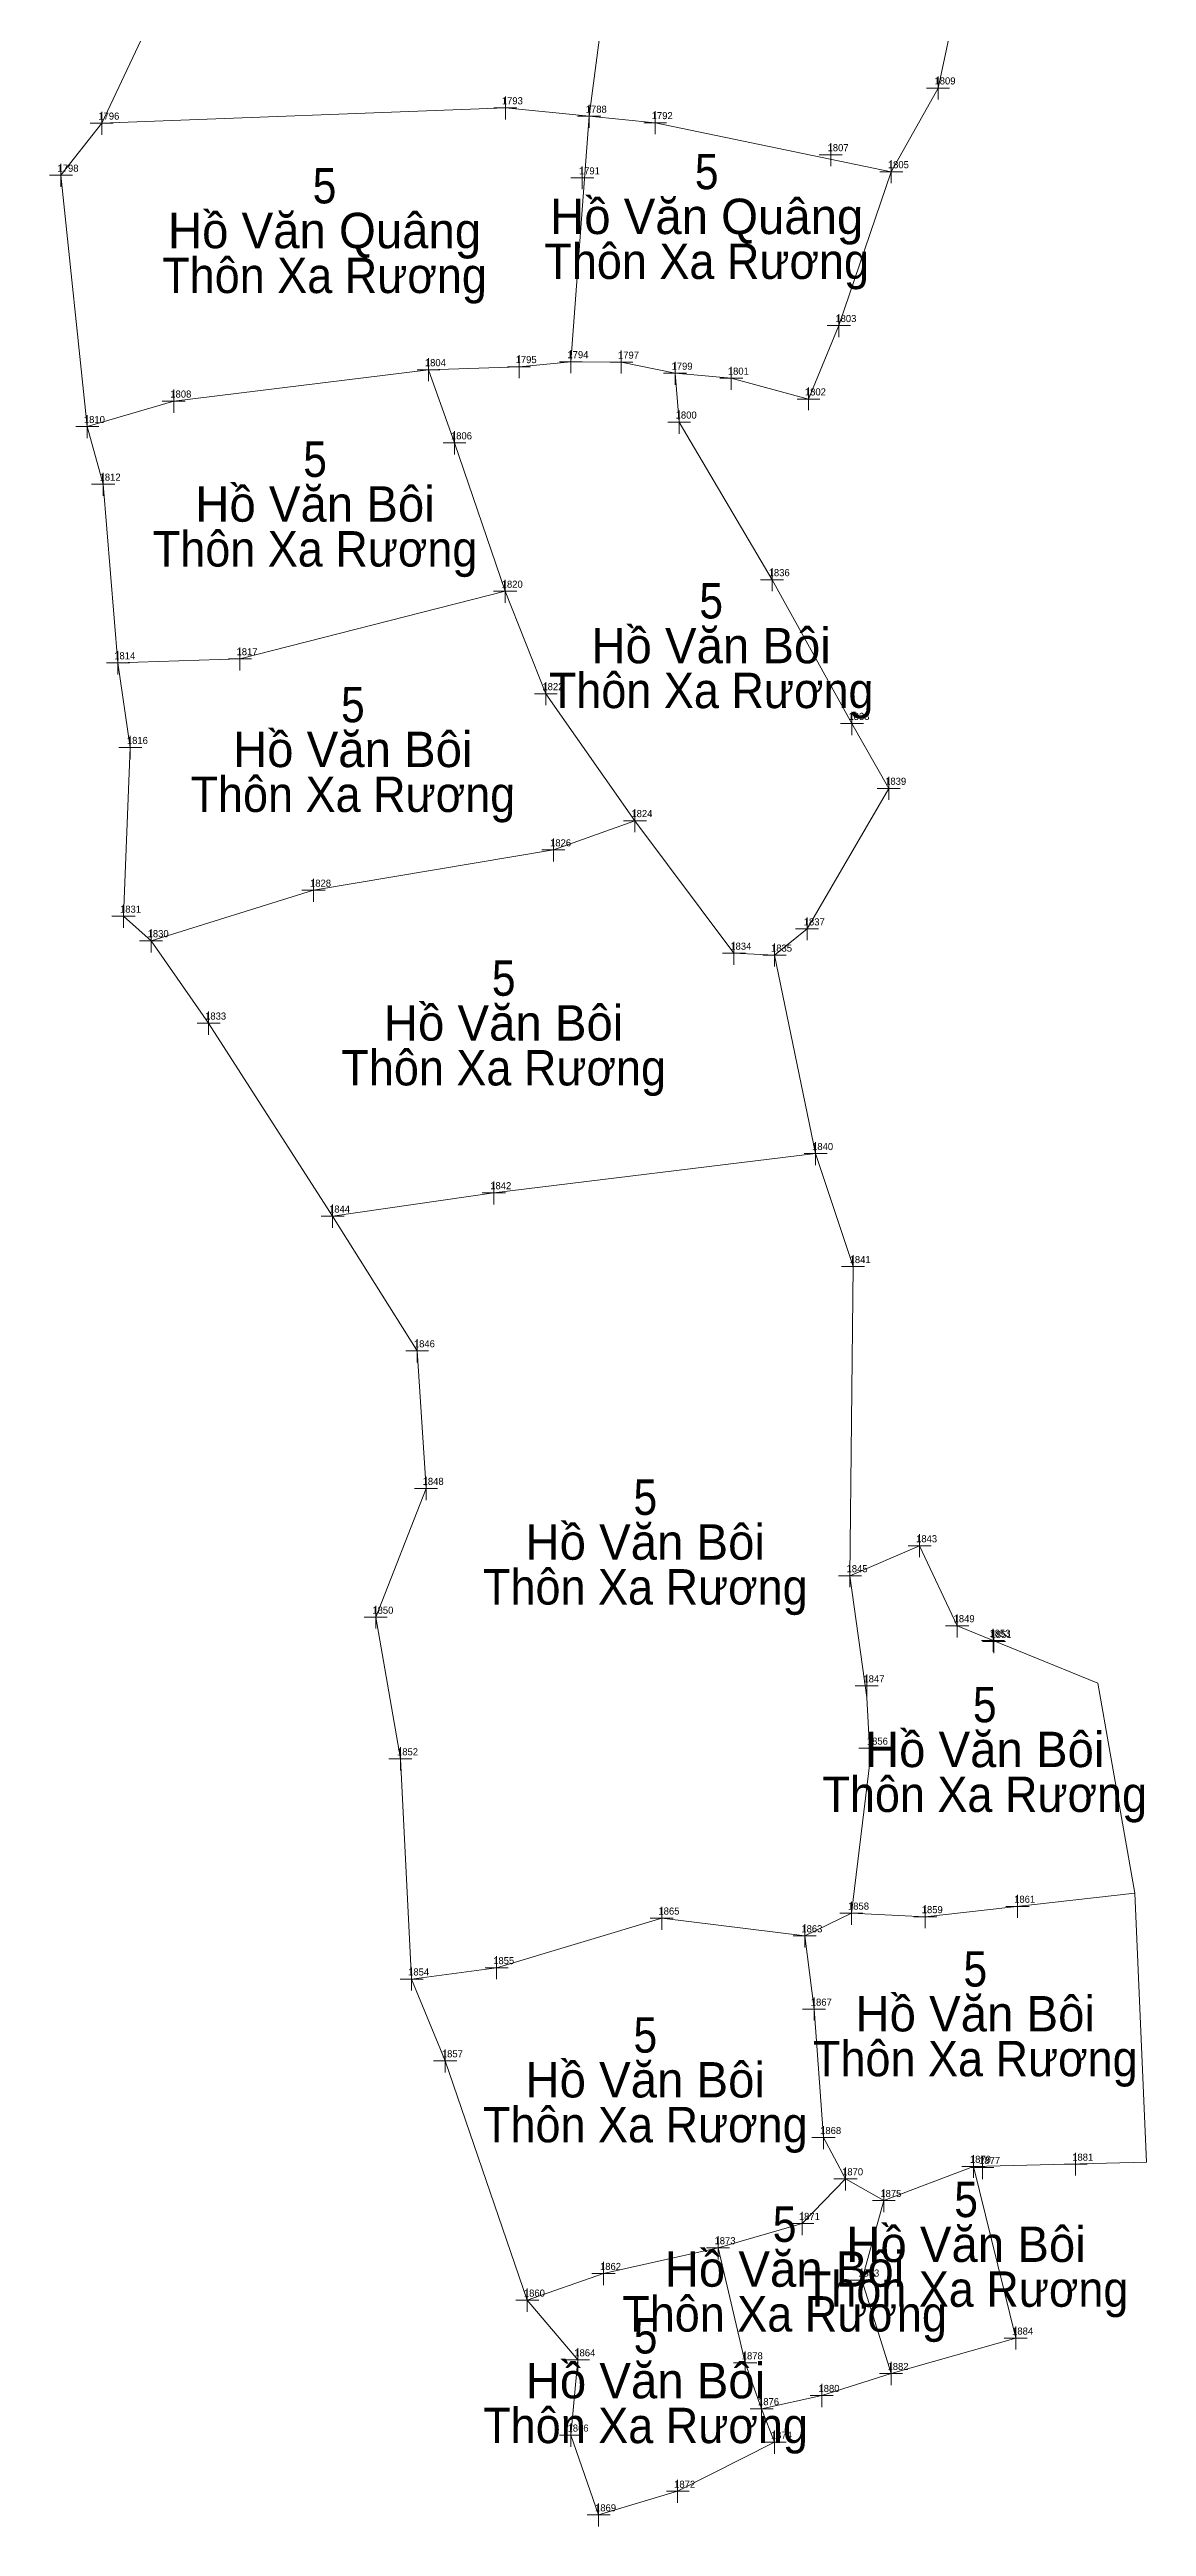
# Model space of a CAD drawing. Header units: metres. Extents: x 541800 to 543200, y 1841756 to 1843200.
# Drawn here: x 542407.1 to 542453.6, y 1842253.7 to 1842358.7 of the extents above; entities that cross this region are included whole.
import ezdxf
from ezdxf.enums import TextEntityAlignment as Align

# ---------------------------------------------------------------- set-up
doc = ezdxf.new("R2010")
doc.units = ezdxf.units.M
doc.header["$LTSCALE"] = 0.12
doc.layers.add('10', color=7, linetype='Continuous', lineweight=13)
doc.layers.add('11', color=7, linetype='Continuous', lineweight=13)
doc.layers.add('12', color=7, linetype='Continuous')
doc.layers.add('15', color=7, linetype='Continuous')

msp = doc.modelspace()

# ---------------------------------------------------------------- linework, layer by layer
at = {"layer": '10'}
for p, q in [((542423.17, 1842345.09), (542427.01, 1842345.22)), ((542439.57, 1842311.87), (542437.83, 1842320.28)), ((542451.53, 1842289.43), (542453.1, 1842280.53)), ((542453.59, 1842269.13), (542453.1, 1842280.53)), ((542448.05, 1842261.67), (542446.26, 1842268.95))]:
    msp.add_line(p, q, dxfattribs=at)
for points in [[(542409.33, 1842355.54), (542414.69, 1842366.9), (542428.3, 1842370.4), (542431.66, 1842370.13), (542431.5, 1842367.46), (542429.98, 1842355.83)], [(542431.66, 1842370.13), (542434.08, 1842370.18), (542436.52, 1842370.01), (542438.63, 1842369.43), (542446.88, 1842366.96), (542444.76, 1842357.03), (542442.78, 1842353.48)], [(542408.72, 1842342.68), (542407.6, 1842353.33), (542409.33, 1842355.54), (542426.43, 1842356.19), (542429.98, 1842355.83)], [(542433.62, 1842344.94), (542436, 1842344.73), (542439.27, 1842343.85), (542440.56, 1842346.96), (542442.78, 1842353.48), (542432.78, 1842355.56), (542429.98, 1842355.83), (542429.21, 1842345.43)], [(542437.73, 1842336.19), (542433.79, 1842342.87), (542433.62, 1842344.94), (542431.34, 1842345.41), (542429.21, 1842345.43), (542427.01, 1842345.22)], [(542431.92, 1842325.98), (542428.15, 1842331.36), (542426.42, 1842335.7), (542415.18, 1842332.84), (542410.01, 1842332.67), (542409.39, 1842340.24), (542408.72, 1842342.68), (542412.38, 1842343.76), (542423.17, 1842345.09), (542424.27, 1842341.99), (542426.42, 1842335.7)], [(542411.42, 1842320.89), (542418.3, 1842323.03), (542428.47, 1842324.74), (542431.92, 1842325.98), (542436.11, 1842320.36), (542437.83, 1842320.28), (542439.21, 1842321.39), (542442.67, 1842327.35), (542441.11, 1842330.1), (542437.73, 1842336.19)], [(542419.11, 1842309.22), (542413.86, 1842317.4), (542411.42, 1842320.89), (542410.25, 1842321.93), (542410.54, 1842329.08), (542410.01, 1842332.67)], [(542422.46, 1842276.89), (542421.99, 1842286.22), (542420.94, 1842292.22), (542423.07, 1842297.68), (542422.7, 1842303.51), (542419.11, 1842309.22), (542425.94, 1842310.21), (542439.57, 1842311.87), (542441.16, 1842307.08)], [(542441.09, 1842279.68), (542441.89, 1842286.18), (542441.74, 1842288.82), (542441.03, 1842293.98), (542441.16, 1842307.08)], [(542451.53, 1842289.43), (542445.57, 1842291.86), (542443.98, 1842295.25), (542441.03, 1842293.98)], [(542453.1, 1842280.53), (542444.22, 1842279.53), (542441.09, 1842279.68), (542439.12, 1842278.72)], [(542427.36, 1842263.28), (542423.88, 1842273.42), (542422.46, 1842276.89), (542426.06, 1842277.37), (542433.06, 1842279.47), (542439.12, 1842278.72)], [(542439.12, 1842278.72), (542439.51, 1842275.61), (542439.91, 1842270.17), (542440.84, 1842268.42), (542442.46, 1842267.5), (542446.26, 1842268.95), (542453.59, 1842269.13)], [(542435.44, 1842265.5), (542439.01, 1842266.53), (542440.84, 1842268.42)], [(542442.46, 1842267.5), (542441.53, 1842264.13), (542442.77, 1842260.17), (542448.05, 1842261.67)], [(542429.21, 1842257.56), (542429.5, 1842260.75), (542427.36, 1842263.28), (542430.59, 1842264.41), (542435.44, 1842265.5), (542436.59, 1842260.62), (542437.28, 1842258.68)], [(542429.21, 1842257.56), (542430.38, 1842254.18), (542433.73, 1842255.18), (542437.83, 1842257.26), (542437.28, 1842258.68), (542439.84, 1842259.24), (542442.77, 1842260.17)]]:
    msp.add_lwpolyline(points, dxfattribs=at)
at = {"layer": '11'}
for points in [[(542445.25, 1842357.03), (542444.76, 1842357.03), (542444.27, 1842357.03)], [(542445.25, 1842357.03), (542444.76, 1842357.03), (542444.27, 1842357.03)], [(542444.76, 1842357.52), (542444.76, 1842357.03), (542444.76, 1842356.54)], [(542444.76, 1842357.52), (542444.76, 1842357.03), (542444.76, 1842356.54)], [(542409.33, 1842356.02), (542409.33, 1842355.54), (542409.33, 1842355.05)], [(542409.33, 1842356.02), (542409.33, 1842355.54), (542409.33, 1842355.05)], [(542426.92, 1842356.19), (542426.43, 1842356.19), (542425.94, 1842356.19)], [(542426.92, 1842356.19), (542426.43, 1842356.19), (542425.94, 1842356.19)], [(542426.43, 1842356.67), (542426.43, 1842356.19), (542426.43, 1842355.7)], [(542426.43, 1842356.67), (542426.43, 1842356.19), (542426.43, 1842355.7)], [(542430.47, 1842355.83), (542429.98, 1842355.83), (542429.49, 1842355.83)], [(542430.47, 1842355.83), (542429.98, 1842355.83), (542429.49, 1842355.83)], [(542429.98, 1842356.32), (542429.98, 1842355.83), (542429.98, 1842355.34)], [(542429.98, 1842356.32), (542429.98, 1842355.83), (542429.98, 1842355.34)], [(542432.78, 1842356.05), (542432.78, 1842355.56), (542432.78, 1842355.07)], [(542432.78, 1842356.05), (542432.78, 1842355.56), (542432.78, 1842355.07)], [(542409.82, 1842355.54), (542409.33, 1842355.54), (542408.84, 1842355.54)], [(542409.82, 1842355.54), (542409.33, 1842355.54), (542408.84, 1842355.54)], [(542433.26, 1842355.56), (542432.78, 1842355.56), (542432.29, 1842355.56)], [(542433.26, 1842355.56), (542432.78, 1842355.56), (542432.29, 1842355.56)], [(542407.6, 1842353.81), (542407.6, 1842353.33), (542407.6, 1842352.84)], [(542407.6, 1842353.81), (542407.6, 1842353.33), (542407.6, 1842352.84)], [(542429.69, 1842353.71), (542429.69, 1842353.22), (542429.69, 1842352.74)], [(542429.69, 1842353.71), (542429.69, 1842353.22), (542429.69, 1842352.74)], [(542440.7, 1842354.2), (542440.22, 1842354.2), (542439.73, 1842354.2)], [(542440.7, 1842354.2), (542440.22, 1842354.2), (542439.73, 1842354.2)], [(542440.22, 1842354.69), (542440.22, 1842354.2), (542440.22, 1842353.72)], [(542440.22, 1842354.69), (542440.22, 1842354.2), (542440.22, 1842353.72)], [(542442.78, 1842353.97), (542442.78, 1842353.48), (542442.78, 1842352.99)], [(542442.78, 1842353.97), (542442.78, 1842353.48), (542442.78, 1842352.99)], [(542408.09, 1842353.33), (542407.6, 1842353.33), (542407.12, 1842353.33)], [(542408.09, 1842353.33), (542407.6, 1842353.33), (542407.12, 1842353.33)], [(542430.18, 1842353.22), (542429.69, 1842353.22), (542429.2, 1842353.22)], [(542430.18, 1842353.22), (542429.69, 1842353.22), (542429.2, 1842353.22)], [(542443.27, 1842353.48), (542442.78, 1842353.48), (542442.29, 1842353.48)], [(542443.27, 1842353.48), (542442.78, 1842353.48), (542442.29, 1842353.48)], [(542440.56, 1842347.45), (542440.56, 1842346.96), (542440.56, 1842346.47)], [(542440.56, 1842347.45), (542440.56, 1842346.96), (542440.56, 1842346.47)], [(542441.05, 1842346.96), (542440.56, 1842346.96), (542440.07, 1842346.96)], [(542441.05, 1842346.96), (542440.56, 1842346.96), (542440.07, 1842346.96)], [(542423.17, 1842345.58), (542423.17, 1842345.09), (542423.17, 1842344.6)], [(542423.17, 1842345.58), (542423.17, 1842345.09), (542423.17, 1842344.6)], [(542427.01, 1842345.71), (542427.01, 1842345.22), (542427.01, 1842344.74)], [(542427.01, 1842345.71), (542427.01, 1842345.22), (542427.01, 1842344.74)], [(542429.69, 1842345.43), (542429.21, 1842345.43), (542428.72, 1842345.43)], [(542429.69, 1842345.43), (542429.21, 1842345.43), (542428.72, 1842345.43)], [(542429.21, 1842345.92), (542429.21, 1842345.43), (542429.21, 1842344.94)], [(542429.21, 1842345.92), (542429.21, 1842345.43), (542429.21, 1842344.94)], [(542431.83, 1842345.41), (542431.34, 1842345.41), (542430.85, 1842345.41)], [(542431.83, 1842345.41), (542431.34, 1842345.41), (542430.85, 1842345.41)], [(542431.34, 1842345.9), (542431.34, 1842345.41), (542431.34, 1842344.93)], [(542431.34, 1842345.9), (542431.34, 1842345.41), (542431.34, 1842344.93)], [(542433.62, 1842345.43), (542433.62, 1842344.94), (542433.62, 1842344.45)], [(542433.62, 1842345.43), (542433.62, 1842344.94), (542433.62, 1842344.45)], [(542412.38, 1842344.25), (542412.38, 1842343.76), (542412.38, 1842343.27)], [(542412.38, 1842344.25), (542412.38, 1842343.76), (542412.38, 1842343.27)], [(542423.66, 1842345.09), (542423.17, 1842345.09), (542422.69, 1842345.09)], [(542423.66, 1842345.09), (542423.17, 1842345.09), (542422.69, 1842345.09)], [(542427.5, 1842345.22), (542427.01, 1842345.22), (542426.52, 1842345.22)], [(542427.5, 1842345.22), (542427.01, 1842345.22), (542426.52, 1842345.22)], [(542434.1, 1842344.94), (542433.62, 1842344.94), (542433.13, 1842344.94)], [(542434.1, 1842344.94), (542433.62, 1842344.94), (542433.13, 1842344.94)], [(542436.49, 1842344.73), (542436, 1842344.73), (542435.51, 1842344.73)], [(542436.49, 1842344.73), (542436, 1842344.73), (542435.51, 1842344.73)], [(542436, 1842345.22), (542436, 1842344.73), (542436, 1842344.24)], [(542436, 1842345.22), (542436, 1842344.73), (542436, 1842344.24)], [(542439.27, 1842344.34), (542439.27, 1842343.85), (542439.27, 1842343.37)], [(542439.27, 1842344.34), (542439.27, 1842343.85), (542439.27, 1842343.37)], [(542412.87, 1842343.76), (542412.38, 1842343.76), (542411.89, 1842343.76)], [(542412.87, 1842343.76), (542412.38, 1842343.76), (542411.89, 1842343.76)], [(542433.79, 1842343.36), (542433.79, 1842342.87), (542433.79, 1842342.38)], [(542433.79, 1842343.36), (542433.79, 1842342.87), (542433.79, 1842342.38)], [(542439.76, 1842343.85), (542439.27, 1842343.85), (542438.79, 1842343.85)], [(542439.76, 1842343.85), (542439.27, 1842343.85), (542438.79, 1842343.85)], [(542409.21, 1842342.68), (542408.72, 1842342.68), (542408.23, 1842342.68)], [(542409.21, 1842342.68), (542408.72, 1842342.68), (542408.23, 1842342.68)], [(542408.72, 1842343.16), (542408.72, 1842342.68), (542408.72, 1842342.19)], [(542408.72, 1842343.16), (542408.72, 1842342.68), (542408.72, 1842342.19)], [(542424.27, 1842342.48), (542424.27, 1842341.99), (542424.27, 1842341.5)], [(542424.27, 1842342.48), (542424.27, 1842341.99), (542424.27, 1842341.5)], [(542434.28, 1842342.87), (542433.79, 1842342.87), (542433.31, 1842342.87)], [(542434.28, 1842342.87), (542433.79, 1842342.87), (542433.31, 1842342.87)], [(542424.76, 1842341.99), (542424.27, 1842341.99), (542423.79, 1842341.99)], [(542424.76, 1842341.99), (542424.27, 1842341.99), (542423.79, 1842341.99)], [(542409.88, 1842340.24), (542409.39, 1842340.24), (542408.9, 1842340.24)], [(542409.88, 1842340.24), (542409.39, 1842340.24), (542408.9, 1842340.24)], [(542409.39, 1842340.72), (542409.39, 1842340.24), (542409.39, 1842339.75)], [(542409.39, 1842340.72), (542409.39, 1842340.24), (542409.39, 1842339.75)], [(542426.42, 1842336.19), (542426.42, 1842335.7), (542426.42, 1842335.21)], [(542426.42, 1842336.19), (542426.42, 1842335.7), (542426.42, 1842335.21)], [(542438.22, 1842336.19), (542437.73, 1842336.19), (542437.24, 1842336.19)], [(542438.22, 1842336.19), (542437.73, 1842336.19), (542437.24, 1842336.19)], [(542437.73, 1842336.68), (542437.73, 1842336.19), (542437.73, 1842335.7)], [(542437.73, 1842336.68), (542437.73, 1842336.19), (542437.73, 1842335.7)], [(542426.91, 1842335.7), (542426.42, 1842335.7), (542425.93, 1842335.7)], [(542426.91, 1842335.7), (542426.42, 1842335.7), (542425.93, 1842335.7)], [(542410.5, 1842332.67), (542410.01, 1842332.67), (542409.53, 1842332.67)], [(542410.5, 1842332.67), (542410.01, 1842332.67), (542409.53, 1842332.67)], [(542410.01, 1842333.16), (542410.01, 1842332.67), (542410.01, 1842332.18)], [(542410.01, 1842333.16), (542410.01, 1842332.67), (542410.01, 1842332.18)], [(542415.67, 1842332.84), (542415.18, 1842332.84), (542414.7, 1842332.84)], [(542415.67, 1842332.84), (542415.18, 1842332.84), (542414.7, 1842332.84)], [(542415.18, 1842333.32), (542415.18, 1842332.84), (542415.18, 1842332.35)], [(542415.18, 1842333.32), (542415.18, 1842332.84), (542415.18, 1842332.35)], [(542428.15, 1842331.85), (542428.15, 1842331.36), (542428.15, 1842330.88)], [(542428.15, 1842331.85), (542428.15, 1842331.36), (542428.15, 1842330.88)], [(542428.63, 1842331.36), (542428.15, 1842331.36), (542427.66, 1842331.36)], [(542428.63, 1842331.36), (542428.15, 1842331.36), (542427.66, 1842331.36)], [(542441.11, 1842330.59), (542441.11, 1842330.1), (542441.11, 1842329.61)], [(542441.11, 1842330.59), (542441.11, 1842330.1), (542441.11, 1842329.61)], [(542410.54, 1842329.57), (542410.54, 1842329.08), (542410.54, 1842328.59)], [(542410.54, 1842329.57), (542410.54, 1842329.08), (542410.54, 1842328.59)], [(542441.6, 1842330.1), (542441.11, 1842330.1), (542440.63, 1842330.1)], [(542441.6, 1842330.1), (542441.11, 1842330.1), (542440.63, 1842330.1)], [(542411.03, 1842329.08), (542410.54, 1842329.08), (542410.05, 1842329.08)], [(542411.03, 1842329.08), (542410.54, 1842329.08), (542410.05, 1842329.08)], [(542442.67, 1842327.84), (542442.67, 1842327.35), (542442.67, 1842326.86)], [(542442.67, 1842327.84), (542442.67, 1842327.35), (542442.67, 1842326.86)], [(542431.92, 1842326.47), (542431.92, 1842325.98), (542431.92, 1842325.49)], [(542431.92, 1842326.47), (542431.92, 1842325.98), (542431.92, 1842325.49)], [(542443.16, 1842327.35), (542442.67, 1842327.35), (542442.18, 1842327.35)], [(542443.16, 1842327.35), (542442.67, 1842327.35), (542442.18, 1842327.35)], [(542432.41, 1842325.98), (542431.92, 1842325.98), (542431.43, 1842325.98)], [(542432.41, 1842325.98), (542431.92, 1842325.98), (542431.43, 1842325.98)], [(542428.95, 1842324.74), (542428.47, 1842324.74), (542427.98, 1842324.74)], [(542428.95, 1842324.74), (542428.47, 1842324.74), (542427.98, 1842324.74)], [(542428.47, 1842325.23), (542428.47, 1842324.74), (542428.47, 1842324.25)], [(542428.47, 1842325.23), (542428.47, 1842324.74), (542428.47, 1842324.25)], [(542418.3, 1842323.51), (542418.3, 1842323.03), (542418.3, 1842322.54)], [(542418.3, 1842323.51), (542418.3, 1842323.03), (542418.3, 1842322.54)], [(542410.25, 1842322.41), (542410.25, 1842321.93), (542410.25, 1842321.44)], [(542410.25, 1842322.41), (542410.25, 1842321.93), (542410.25, 1842321.44)], [(542418.79, 1842323.03), (542418.3, 1842323.03), (542417.81, 1842323.03)], [(542418.79, 1842323.03), (542418.3, 1842323.03), (542417.81, 1842323.03)], [(542410.74, 1842321.93), (542410.25, 1842321.93), (542409.76, 1842321.93)], [(542410.74, 1842321.93), (542410.25, 1842321.93), (542409.76, 1842321.93)], [(542411.42, 1842321.38), (542411.42, 1842320.89), (542411.42, 1842320.4)], [(542411.42, 1842321.38), (542411.42, 1842320.89), (542411.42, 1842320.4)], [(542439.7, 1842321.39), (542439.21, 1842321.39), (542438.72, 1842321.39)], [(542439.7, 1842321.39), (542439.21, 1842321.39), (542438.72, 1842321.39)], [(542439.21, 1842321.88), (542439.21, 1842321.39), (542439.21, 1842320.91)], [(542439.21, 1842321.88), (542439.21, 1842321.39), (542439.21, 1842320.91)], [(542411.9, 1842320.89), (542411.42, 1842320.89), (542410.93, 1842320.89)], [(542411.9, 1842320.89), (542411.42, 1842320.89), (542410.93, 1842320.89)], [(542436.6, 1842320.36), (542436.11, 1842320.36), (542435.63, 1842320.36)], [(542436.6, 1842320.36), (542436.11, 1842320.36), (542435.63, 1842320.36)], [(542436.11, 1842320.85), (542436.11, 1842320.36), (542436.11, 1842319.87)], [(542436.11, 1842320.85), (542436.11, 1842320.36), (542436.11, 1842319.87)], [(542438.32, 1842320.28), (542437.83, 1842320.28), (542437.34, 1842320.28)], [(542438.32, 1842320.28), (542437.83, 1842320.28), (542437.34, 1842320.28)], [(542437.83, 1842320.77), (542437.83, 1842320.28), (542437.83, 1842319.8)], [(542437.83, 1842320.77), (542437.83, 1842320.28), (542437.83, 1842319.8)], [(542414.35, 1842317.4), (542413.86, 1842317.4), (542413.37, 1842317.4)], [(542414.35, 1842317.4), (542413.86, 1842317.4), (542413.37, 1842317.4)], [(542413.86, 1842317.89), (542413.86, 1842317.4), (542413.86, 1842316.91)], [(542413.86, 1842317.89), (542413.86, 1842317.4), (542413.86, 1842316.91)], [(542440.06, 1842311.87), (542439.57, 1842311.87), (542439.09, 1842311.87)], [(542440.06, 1842311.87), (542439.57, 1842311.87), (542439.09, 1842311.87)], [(542439.57, 1842312.36), (542439.57, 1842311.87), (542439.57, 1842311.38)], [(542439.57, 1842312.36), (542439.57, 1842311.87), (542439.57, 1842311.38)], [(542425.94, 1842310.69), (542425.94, 1842310.21), (542425.94, 1842309.72)], [(542425.94, 1842310.69), (542425.94, 1842310.21), (542425.94, 1842309.72)], [(542419.11, 1842309.71), (542419.11, 1842309.22), (542419.11, 1842308.73)], [(542419.11, 1842309.71), (542419.11, 1842309.22), (542419.11, 1842308.73)], [(542426.43, 1842310.21), (542425.94, 1842310.21), (542425.45, 1842310.21)], [(542426.43, 1842310.21), (542425.94, 1842310.21), (542425.45, 1842310.21)], [(542419.6, 1842309.22), (542419.11, 1842309.22), (542418.62, 1842309.22)], [(542419.6, 1842309.22), (542419.11, 1842309.22), (542418.62, 1842309.22)], [(542441.16, 1842307.57), (542441.16, 1842307.08), (542441.16, 1842306.59)], [(542441.16, 1842307.57), (542441.16, 1842307.08), (542441.16, 1842306.59)], [(542441.65, 1842307.08), (542441.16, 1842307.08), (542440.67, 1842307.08)], [(542441.65, 1842307.08), (542441.16, 1842307.08), (542440.67, 1842307.08)], [(542423.18, 1842303.51), (542422.7, 1842303.51), (542422.21, 1842303.51)], [(542423.18, 1842303.51), (542422.7, 1842303.51), (542422.21, 1842303.51)], [(542422.7, 1842304), (542422.7, 1842303.51), (542422.7, 1842303.02)], [(542422.7, 1842304), (542422.7, 1842303.51), (542422.7, 1842303.02)], [(542423.07, 1842298.17), (542423.07, 1842297.68), (542423.07, 1842297.19)], [(542423.07, 1842298.17), (542423.07, 1842297.68), (542423.07, 1842297.19)], [(542423.56, 1842297.68), (542423.07, 1842297.68), (542422.58, 1842297.68)], [(542423.56, 1842297.68), (542423.07, 1842297.68), (542422.58, 1842297.68)], [(542444.47, 1842295.25), (542443.98, 1842295.25), (542443.49, 1842295.25)], [(542444.47, 1842295.25), (542443.98, 1842295.25), (542443.49, 1842295.25)], [(542443.98, 1842295.74), (542443.98, 1842295.25), (542443.98, 1842294.77)], [(542443.98, 1842295.74), (542443.98, 1842295.25), (542443.98, 1842294.77)], [(542441.52, 1842293.98), (542441.03, 1842293.98), (542440.54, 1842293.98)], [(542441.52, 1842293.98), (542441.03, 1842293.98), (542440.54, 1842293.98)], [(542441.03, 1842294.47), (542441.03, 1842293.98), (542441.03, 1842293.5)], [(542441.03, 1842294.47), (542441.03, 1842293.98), (542441.03, 1842293.5)], [(542421.42, 1842292.22), (542420.94, 1842292.22), (542420.45, 1842292.22)], [(542421.42, 1842292.22), (542420.94, 1842292.22), (542420.45, 1842292.22)], [(542420.94, 1842292.71), (542420.94, 1842292.22), (542420.94, 1842291.74)], [(542420.94, 1842292.71), (542420.94, 1842292.22), (542420.94, 1842291.74)], [(542446.06, 1842291.86), (542445.57, 1842291.86), (542445.08, 1842291.86)], [(542446.06, 1842291.86), (542445.57, 1842291.86), (542445.08, 1842291.86)], [(542445.57, 1842292.34), (542445.57, 1842291.86), (542445.57, 1842291.37)], [(542445.57, 1842292.34), (542445.57, 1842291.86), (542445.57, 1842291.37)], [(542447.57, 1842291.24), (542447.09, 1842291.24), (542446.6, 1842291.24)], [(542447.57, 1842291.24), (542447.09, 1842291.24), (542446.6, 1842291.24)], [(542447.62, 1842291.19), (542447.13, 1842291.19), (542446.64, 1842291.19)], [(542447.62, 1842291.19), (542447.13, 1842291.19), (542446.64, 1842291.19)], [(542447.09, 1842291.73), (542447.09, 1842291.24), (542447.09, 1842290.76)], [(542447.09, 1842291.73), (542447.09, 1842291.24), (542447.09, 1842290.76)], [(542447.13, 1842291.68), (542447.13, 1842291.19), (542447.13, 1842290.7)], [(542447.13, 1842291.68), (542447.13, 1842291.19), (542447.13, 1842290.7)], [(542441.74, 1842289.8), (542441.74, 1842289.31), (542441.74, 1842288.82)], [(542441.74, 1842289.8), (542441.74, 1842289.31), (542441.74, 1842288.82)], [(542442.23, 1842289.31), (542441.74, 1842289.31), (542441.25, 1842289.31)], [(542442.23, 1842289.31), (542441.74, 1842289.31), (542441.25, 1842289.31)], [(542421.99, 1842286.71), (542421.99, 1842286.22), (542421.99, 1842285.73)], [(542421.99, 1842286.71), (542421.99, 1842286.22), (542421.99, 1842285.73)], [(542442.38, 1842286.67), (542441.89, 1842286.67), (542441.4, 1842286.67)], [(542442.38, 1842286.67), (542441.89, 1842286.67), (542441.4, 1842286.67)], [(542441.89, 1842287.16), (542441.89, 1842286.67), (542441.89, 1842286.18)], [(542441.89, 1842287.16), (542441.89, 1842286.67), (542441.89, 1842286.18)], [(542422.47, 1842286.22), (542421.99, 1842286.22), (542421.5, 1842286.22)], [(542422.47, 1842286.22), (542421.99, 1842286.22), (542421.5, 1842286.22)], [(542448.13, 1842280.46), (542448.13, 1842279.97), (542448.13, 1842279.49)], [(542448.13, 1842280.46), (542448.13, 1842279.97), (542448.13, 1842279.49)], [(542433.54, 1842279.47), (542433.06, 1842279.47), (542432.57, 1842279.47)], [(542433.54, 1842279.47), (542433.06, 1842279.47), (542432.57, 1842279.47)], [(542433.06, 1842279.95), (542433.06, 1842279.47), (542433.06, 1842278.98)], [(542433.06, 1842279.95), (542433.06, 1842279.47), (542433.06, 1842278.98)], [(542439.12, 1842279.21), (542439.12, 1842278.72), (542439.12, 1842278.23)], [(542439.12, 1842279.21), (542439.12, 1842278.72), (542439.12, 1842278.23)], [(542441.58, 1842279.68), (542441.09, 1842279.68), (542440.6, 1842279.68)], [(542441.58, 1842279.68), (542441.09, 1842279.68), (542440.6, 1842279.68)], [(542441.09, 1842280.16), (542441.09, 1842279.68), (542441.09, 1842279.19)], [(542441.09, 1842280.16), (542441.09, 1842279.68), (542441.09, 1842279.19)], [(542444.71, 1842279.53), (542444.22, 1842279.53), (542443.73, 1842279.53)], [(542444.71, 1842279.53), (542444.22, 1842279.53), (542443.73, 1842279.53)], [(542444.22, 1842280.02), (542444.22, 1842279.53), (542444.22, 1842279.04)], [(542444.22, 1842280.02), (542444.22, 1842279.53), (542444.22, 1842279.04)], [(542448.62, 1842279.97), (542448.13, 1842279.97), (542447.64, 1842279.97)], [(542448.62, 1842279.97), (542448.13, 1842279.97), (542447.64, 1842279.97)], [(542439.6, 1842278.72), (542439.12, 1842278.72), (542438.63, 1842278.72)], [(542439.6, 1842278.72), (542439.12, 1842278.72), (542438.63, 1842278.72)], [(542422.46, 1842277.38), (542422.46, 1842276.89), (542422.46, 1842276.41)], [(542422.46, 1842277.38), (542422.46, 1842276.89), (542422.46, 1842276.41)], [(542426.55, 1842277.37), (542426.06, 1842277.37), (542425.58, 1842277.37)], [(542426.55, 1842277.37), (542426.06, 1842277.37), (542425.58, 1842277.37)], [(542426.06, 1842277.86), (542426.06, 1842277.37), (542426.06, 1842276.88)], [(542426.06, 1842277.86), (542426.06, 1842277.37), (542426.06, 1842276.88)], [(542422.95, 1842276.89), (542422.46, 1842276.89), (542421.97, 1842276.89)], [(542422.95, 1842276.89), (542422.46, 1842276.89), (542421.97, 1842276.89)], [(542439.51, 1842276.1), (542439.51, 1842275.61), (542439.51, 1842275.13)], [(542439.51, 1842276.1), (542439.51, 1842275.61), (542439.51, 1842275.13)], [(542440, 1842275.61), (542439.51, 1842275.61), (542439.02, 1842275.61)], [(542440, 1842275.61), (542439.51, 1842275.61), (542439.02, 1842275.61)], [(542423.88, 1842273.91), (542423.88, 1842273.42), (542423.88, 1842272.93)], [(542423.88, 1842273.91), (542423.88, 1842273.42), (542423.88, 1842272.93)], [(542424.37, 1842273.42), (542423.88, 1842273.42), (542423.39, 1842273.42)], [(542424.37, 1842273.42), (542423.88, 1842273.42), (542423.39, 1842273.42)], [(542440.4, 1842270.17), (542439.91, 1842270.17), (542439.42, 1842270.17)], [(542440.4, 1842270.17), (542439.91, 1842270.17), (542439.42, 1842270.17)], [(542439.91, 1842270.66), (542439.91, 1842270.17), (542439.91, 1842269.68)], [(542439.91, 1842270.66), (542439.91, 1842270.17), (542439.91, 1842269.68)], [(542440.84, 1842268.9), (542440.84, 1842268.42), (542440.84, 1842267.93)], [(542440.84, 1842268.9), (542440.84, 1842268.42), (542440.84, 1842267.93)], [(542446.74, 1842268.95), (542446.26, 1842268.95), (542445.77, 1842268.95)], [(542446.74, 1842268.95), (542446.26, 1842268.95), (542445.77, 1842268.95)], [(542447.13, 1842268.9), (542446.64, 1842268.9), (542446.15, 1842268.9)], [(542447.13, 1842268.9), (542446.64, 1842268.9), (542446.15, 1842268.9)], [(542446.26, 1842269.43), (542446.26, 1842268.95), (542446.26, 1842268.46)], [(542446.26, 1842269.43), (542446.26, 1842268.95), (542446.26, 1842268.46)], [(542446.64, 1842269.39), (542446.64, 1842268.9), (542446.64, 1842268.41)], [(542446.64, 1842269.39), (542446.64, 1842268.9), (542446.64, 1842268.41)], [(542451.08, 1842269.04), (542450.59, 1842269.04), (542450.1, 1842269.04)], [(542451.08, 1842269.04), (542450.59, 1842269.04), (542450.1, 1842269.04)], [(542450.59, 1842269.53), (542450.59, 1842269.04), (542450.59, 1842268.56)], [(542450.59, 1842269.53), (542450.59, 1842269.04), (542450.59, 1842268.56)], [(542441.33, 1842268.42), (542440.84, 1842268.42), (542440.35, 1842268.42)], [(542441.33, 1842268.42), (542440.84, 1842268.42), (542440.35, 1842268.42)], [(542442.46, 1842267.98), (542442.46, 1842267.5), (542442.46, 1842267.01)], [(542442.46, 1842267.98), (542442.46, 1842267.5), (542442.46, 1842267.01)], [(542439.01, 1842267.02), (542439.01, 1842266.53), (542439.01, 1842266.04)], [(542439.01, 1842267.02), (542439.01, 1842266.53), (542439.01, 1842266.04)], [(542442.95, 1842267.5), (542442.46, 1842267.5), (542441.98, 1842267.5)], [(542442.95, 1842267.5), (542442.46, 1842267.5), (542441.98, 1842267.5)], [(542435.93, 1842265.5), (542435.44, 1842265.5), (542434.95, 1842265.5)], [(542435.93, 1842265.5), (542435.44, 1842265.5), (542434.95, 1842265.5)], [(542435.44, 1842265.99), (542435.44, 1842265.5), (542435.44, 1842265.01)], [(542435.44, 1842265.99), (542435.44, 1842265.5), (542435.44, 1842265.01)], [(542439.5, 1842266.53), (542439.01, 1842266.53), (542438.52, 1842266.53)], [(542439.5, 1842266.53), (542439.01, 1842266.53), (542438.52, 1842266.53)], [(542430.59, 1842264.9), (542430.59, 1842264.41), (542430.59, 1842263.92)], [(542430.59, 1842264.9), (542430.59, 1842264.41), (542430.59, 1842263.92)], [(542441.53, 1842264.62), (542441.53, 1842264.13), (542441.53, 1842263.64)], [(542441.53, 1842264.62), (542441.53, 1842264.13), (542441.53, 1842263.64)], [(542427.36, 1842263.77), (542427.36, 1842263.28), (542427.36, 1842262.79)], [(542427.36, 1842263.77), (542427.36, 1842263.28), (542427.36, 1842262.79)], [(542431.08, 1842264.41), (542430.59, 1842264.41), (542430.1, 1842264.41)], [(542431.08, 1842264.41), (542430.59, 1842264.41), (542430.1, 1842264.41)], [(542442.02, 1842264.13), (542441.53, 1842264.13), (542441.04, 1842264.13)], [(542442.02, 1842264.13), (542441.53, 1842264.13), (542441.04, 1842264.13)], [(542427.85, 1842263.28), (542427.36, 1842263.28), (542426.87, 1842263.28)], [(542427.85, 1842263.28), (542427.36, 1842263.28), (542426.87, 1842263.28)], [(542448.54, 1842261.67), (542448.05, 1842261.67), (542447.56, 1842261.67)], [(542448.54, 1842261.67), (542448.05, 1842261.67), (542447.56, 1842261.67)], [(542448.05, 1842262.16), (542448.05, 1842261.67), (542448.05, 1842261.19)], [(542448.05, 1842262.16), (542448.05, 1842261.67), (542448.05, 1842261.19)], [(542429.99, 1842260.75), (542429.5, 1842260.75), (542429.01, 1842260.75)], [(542429.99, 1842260.75), (542429.5, 1842260.75), (542429.01, 1842260.75)], [(542429.5, 1842261.24), (542429.5, 1842260.75), (542429.5, 1842260.26)], [(542429.5, 1842261.24), (542429.5, 1842260.75), (542429.5, 1842260.26)], [(542437.08, 1842260.62), (542436.59, 1842260.62), (542436.1, 1842260.62)], [(542437.08, 1842260.62), (542436.59, 1842260.62), (542436.1, 1842260.62)], [(542436.59, 1842261.11), (542436.59, 1842260.62), (542436.59, 1842260.14)], [(542436.59, 1842261.11), (542436.59, 1842260.62), (542436.59, 1842260.14)], [(542442.77, 1842260.66), (542442.77, 1842260.17), (542442.77, 1842259.68)], [(542442.77, 1842260.66), (542442.77, 1842260.17), (542442.77, 1842259.68)], [(542440.32, 1842259.24), (542439.84, 1842259.24), (542439.35, 1842259.24)], [(542440.32, 1842259.24), (542439.84, 1842259.24), (542439.35, 1842259.24)], [(542439.84, 1842259.73), (542439.84, 1842259.24), (542439.84, 1842258.75)], [(542439.84, 1842259.73), (542439.84, 1842259.24), (542439.84, 1842258.75)], [(542443.25, 1842260.17), (542442.77, 1842260.17), (542442.28, 1842260.17)], [(542443.25, 1842260.17), (542442.77, 1842260.17), (542442.28, 1842260.17)], [(542437.77, 1842258.68), (542437.28, 1842258.68), (542436.8, 1842258.68)], [(542437.77, 1842258.68), (542437.28, 1842258.68), (542436.8, 1842258.68)], [(542437.28, 1842259.17), (542437.28, 1842258.68), (542437.28, 1842258.19)], [(542437.28, 1842259.17), (542437.28, 1842258.68), (542437.28, 1842258.19)], [(542429.7, 1842257.56), (542429.21, 1842257.56), (542428.73, 1842257.56)], [(542429.7, 1842257.56), (542429.21, 1842257.56), (542428.73, 1842257.56)], [(542429.21, 1842258.05), (542429.21, 1842257.56), (542429.21, 1842257.07)], [(542429.21, 1842258.05), (542429.21, 1842257.56), (542429.21, 1842257.07)], [(542438.32, 1842257.26), (542437.83, 1842257.26), (542437.34, 1842257.26)], [(542438.32, 1842257.26), (542437.83, 1842257.26), (542437.34, 1842257.26)], [(542437.83, 1842257.75), (542437.83, 1842257.26), (542437.83, 1842256.77)], [(542437.83, 1842257.75), (542437.83, 1842257.26), (542437.83, 1842256.77)], [(542434.22, 1842255.18), (542433.73, 1842255.18), (542433.25, 1842255.18)], [(542434.22, 1842255.18), (542433.73, 1842255.18), (542433.25, 1842255.18)], [(542433.73, 1842255.67), (542433.73, 1842255.18), (542433.73, 1842254.69)], [(542433.73, 1842255.67), (542433.73, 1842255.18), (542433.73, 1842254.69)], [(542430.87, 1842254.18), (542430.38, 1842254.18), (542429.89, 1842254.18)], [(542430.87, 1842254.18), (542430.38, 1842254.18), (542429.89, 1842254.18)], [(542430.38, 1842254.67), (542430.38, 1842254.18), (542430.38, 1842253.69)], [(542430.38, 1842254.67), (542430.38, 1842254.18), (542430.38, 1842253.69)]]:
    msp.add_lwpolyline(points, dxfattribs=at)

# ---------------------------------------------------------------- texts
at = {"layer": '12'}
for s, p in [('1809', (542445.055, 1842357.18)), ('1796', (542409.63, 1842355.69)), ('1793', (542426.725, 1842356.34)), ('1788', (542430.28, 1842355.98)), ('1792', (542433.075, 1842355.71)), ('1798', (542407.9, 1842353.48)), ('1791', (542429.99, 1842353.37)), ('1807', (542440.525, 1842354.35)), ('1805', (542443.08, 1842353.63)), ('1803', (542440.855, 1842347.11)), ('1804', (542423.465, 1842345.24)), ('1795', (542427.31, 1842345.37)), ('1794', (542429.505, 1842345.58)), ('1797', (542431.645, 1842345.56)), ('1799', (542433.915, 1842345.09)), ('1801', (542436.3, 1842344.88)), ('1802', (542439.565, 1842344)), ('1808', (542412.68, 1842343.91)), ('1800', (542434.09, 1842343.02)), ('1810', (542409.02, 1842342.83)), ('1806', (542424.57, 1842342.14)), ('1812', (542409.685, 1842340.39)), ('1820', (542426.72, 1842335.85)), ('1836', (542438.03, 1842336.34)), ('1814', (542410.305, 1842332.82)), ('1817', (542415.485, 1842332.99)), ('1822', (542428.445, 1842331.51)), ('1816', (542410.84, 1842329.23)), ('1838', (542441.41, 1842330.25)), ('1839', (542442.965, 1842327.5)), ('1824', (542432.215, 1842326.13)), ('1826', (542428.77, 1842324.89)), ('1828', (542418.6, 1842323.18)), ('1831', (542410.55, 1842322.08)), ('1830', (542411.72, 1842321.04)), ('1837', (542439.515, 1842321.54)), ('1834', (542436.405, 1842320.51)), ('1835', (542438.13, 1842320.43)), ('1833', (542414.155, 1842317.55)), ('1840', (542439.87, 1842312.02)), ('1842', (542426.235, 1842310.36)), ('1844', (542419.405, 1842309.37)), ('1841', (542441.46, 1842307.23)), ('1846', (542423, 1842303.66)), ('1848', (542423.37, 1842297.83)), ('1843', (542444.275, 1842295.4)), ('1845', (542441.33, 1842294.13)), ('1850', (542421.24, 1842292.37)), ('1849', (542445.865, 1842292.01)), ('1853', (542447.385, 1842291.39)), ('1851', (542447.43, 1842291.34)), ('1847', (542442.045, 1842289.46)), ('1852', (542422.285, 1842286.37)), ('1856', (542442.19, 1842286.82)), ('1861', (542448.43, 1842280.12)), ('1865', (542433.36, 1842279.62)), ('1863', (542439.415, 1842278.87)), ('1858', (542441.39, 1842279.83)), ('1859', (542444.515, 1842279.68)), ('1854', (542422.755, 1842277.04)), ('1855', (542426.36, 1842277.52)), ('1867', (542439.815, 1842275.76)), ('1857', (542424.185, 1842273.57)), ('1868', (542440.21, 1842270.32)), ('1870', (542441.14, 1842268.57)), ('1879', (542446.555, 1842269.1)), ('1877', (542446.945, 1842269.05)), ('1881', (542450.89, 1842269.19)), ('1875', (542442.76, 1842267.65)), ('1871', (542439.31, 1842266.68)), ('1873', (542435.735, 1842265.65)), ('1862', (542430.885, 1842264.56)), ('1883', (542441.825, 1842264.28)), ('1860', (542427.66, 1842263.43)), ('1884', (542448.345, 1842261.82)), ('1864', (542429.795, 1842260.9)), ('1878', (542436.89, 1842260.77)), ('1882', (542443.065, 1842260.32)), ('1880', (542440.14, 1842259.39)), ('1876', (542437.58, 1842258.83)), ('1866', (542429.51, 1842257.71)), ('1874', (542438.125, 1842257.41)), ('1872', (542434.025, 1842255.33)), ('1869', (542430.675, 1842254.33))]:
    msp.add_text(s, height=0.3, dxfattribs=at).set_placement(p, align=Align.CENTER)
at = {"layer": '15'}
for s, width, p in [('5', 0.9, (542434.96, 1842352.74)), ('5', 0.9, (542418.77, 1842352.14)), ('Thôn Xa Rương', 0.95, (542434.96, 1842348.94)), ('Thôn Xa Rương', 0.95, (542418.77, 1842348.34)), ('5', 0.9, (542418.37, 1842340.55)), ('Thôn Xa Rương', 0.95, (542418.37, 1842336.75)), ('5', 0.9, (542435.15, 1842334.55)), ('5', 0.9, (542419.97, 1842330.15)), ('Thôn Xa Rương', 0.95, (542435.15, 1842330.75)), ('Thôn Xa Rương', 0.95, (542419.97, 1842326.35)), ('5', 0.9, (542426.36, 1842318.56)), ('Thôn Xa Rương', 0.95, (542426.36, 1842314.76)), ('5', 0.9, (542432.36, 1842296.56)), ('Thôn Xa Rương', 0.95, (542432.36, 1842292.76)), ('5', 0.9, (542446.74, 1842287.77)), ('Thôn Xa Rương', 0.95, (542446.74, 1842283.97)), ('5', 0.9, (542446.34, 1842276.57)), ('5', 0.9, (542432.36, 1842273.77)), ('Thôn Xa Rương', 0.95, (542446.34, 1842272.77)), ('Thôn Xa Rương', 0.95, (542432.36, 1842269.97)), ('5', 0.9, (542445.95, 1842266.8)), ('5', 0.9, (542438.26, 1842265.75)), ('Thôn Xa Rương', 0.95, (542445.95, 1842263)), ('Thôn Xa Rương', 0.95, (542438.26, 1842261.95)), ('5', 0.9, (542432.37, 1842261.02)), ('Thôn Xa Rương', 0.95, (542432.37, 1842257.22))]:
    msp.add_text(s, height=1.5, dxfattribs=dict(at, width=width)).set_placement(p, align=Align.CENTER)
for s, p in [('Hồ Văn Quâng', (542418.77, 1842350.24)), ('Hồ Văn Quâng', (542434.96, 1842350.84)), ('Hồ Văn Bôi', (542418.365, 1842338.65)), ('Hồ Văn Bôi', (542435.145, 1842332.65)), ('Hồ Văn Bôi', (542419.965, 1842328.25)), ('Hồ Văn Bôi', (542426.355, 1842316.66)), ('Hồ Văn Bôi', (542432.355, 1842294.66)), ('Hồ Văn Bôi', (542446.735, 1842285.87)), ('Hồ Văn Bôi', (542446.335, 1842274.67)), ('Hồ Văn Bôi', (542432.355, 1842271.87)), ('Hồ Văn Bôi', (542445.945, 1842264.9)), ('Hồ Văn Bôi', (542438.255, 1842263.85)), ('Hồ Văn Bôi', (542432.365, 1842259.12))]:
    msp.add_text(s, height=1.5, dxfattribs=at).set_placement(p, align=Align.CENTER)

doc.saveas('drawing.dxf')
